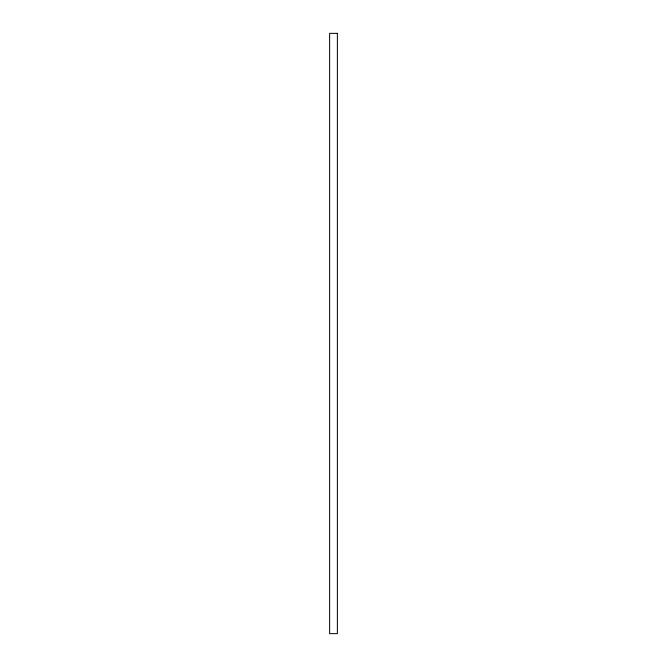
<?xml version="1.0" encoding="UTF-8"?>
<svg xmlns="http://www.w3.org/2000/svg" width="667" height="667" viewBox="0 0 667 667"><rect width="100%" height="100%" fill="white"/><g stroke="black" fill="none" stroke-linecap="round" stroke-linejoin="round"><path stroke-width="1" d="M337.377 33.35L329.623 33.35L329.623 633.65L337.377 633.65L337.377 33.35"/></g></svg>
